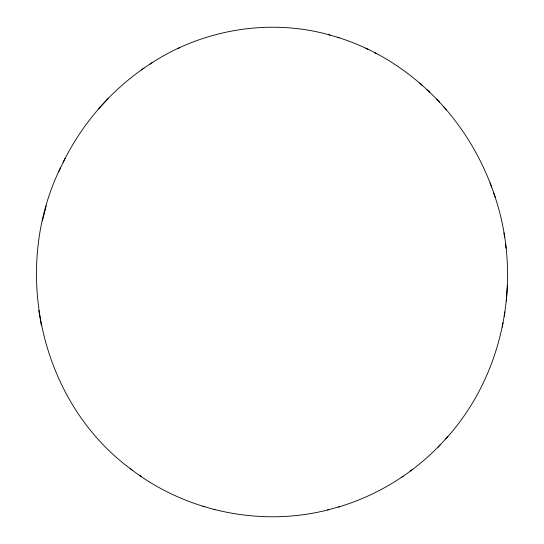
<?xml version="1.0" encoding="UTF-8"?>
<svg xmlns="http://www.w3.org/2000/svg" width="544" height="544" viewBox="0 0 544 544"><rect width="100%" height="100%" fill="white"/><g stroke="black" fill="none" stroke-linecap="round" stroke-linejoin="round"><path stroke-width="0.82" d="M445.72 438.906C505.247 373.796 523.056 275.536 493.66 192.814M506.328 300.941L507.402 285.45M502.262 327.06L503.05 322.687M504.186 316.227L504.975 311.834M60.595 167.62C10.737 268.913 39.868 403.301 132.294 470.125M46.186 205.965L42.405 220.884M63.206 162.282C81.62 124.807 109.582 91.95 143.922 68.143M58.623 171.768L65.13 158.229M108.344 98.253L98.831 108.603M338.45 507.015C376.992 495.591 412.468 473.926 440.191 444.822M438.083 447.12L447.916 436.512M401.282 477.503L403.26 476.095M410.448 470.982L412.57 469.479M149.484 64.423C201.776 29.526 269.253 17.904 329.922 35.04M141.256 69.965L151.98 62.716M177.602 48.668L179.765 47.6M130.206 468.608C185.252 511.292 259.971 527.095 327.536 510.014L328.556 509.714M327.536 510.014L339.66 506.661M337.477 37.284C368.805 46.94 397.841 63.723 422.341 85.456M328.501 34.646L339.13 37.74M202.892 506.24L204.082 506.6M213.982 509.361L214.982 509.667M365.84 48.219L367.975 49.3M374.381 52.476L376.713 53.659M139.475 475.286L141.433 476.707M426.999 89.733C458.544 118.857 481.943 156.461 495.21 197.234M419.696 83.089L429.78 92.228M443.625 106.746L446.311 109.738M436.88 99.328L439.45 102.19M490.11 182.886L491.633 187.218M38.787 310.359L41.392 325.604M503.968 232.907L504.635 237.538M505.444 243.562L506.117 248.241"/></g></svg>
